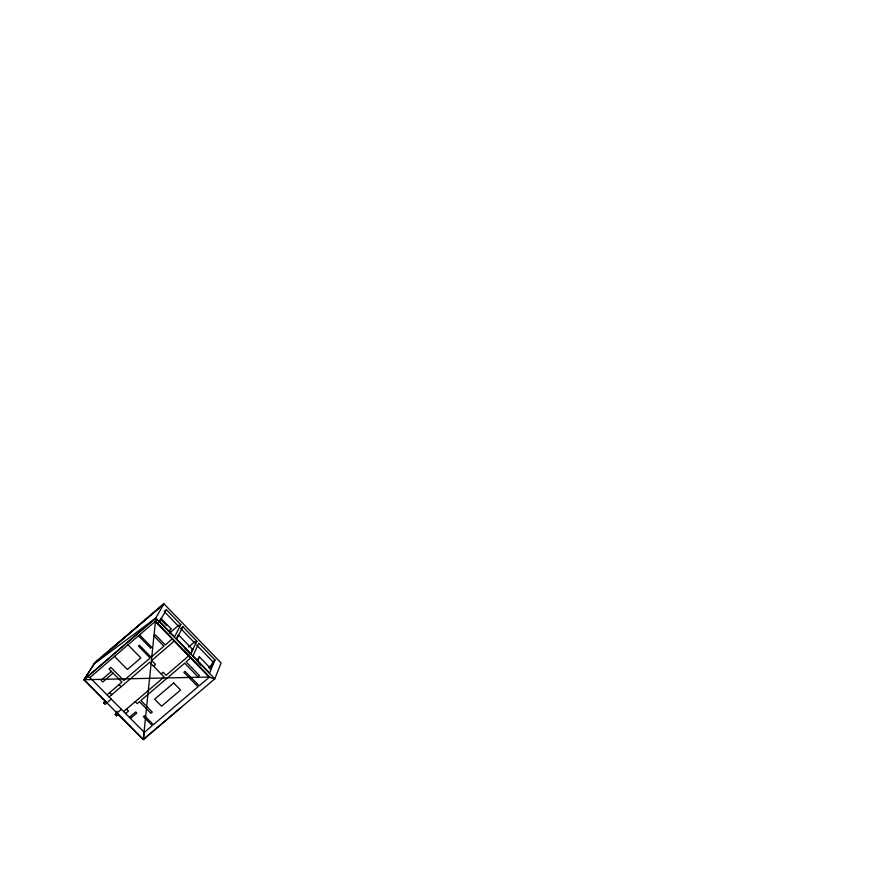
<?xml version="1.0" encoding="UTF-8"?>
<svg xmlns="http://www.w3.org/2000/svg" width="881" height="881" viewBox="0 0 881 881"><rect width="100%" height="100%" fill="white"/><g stroke="black" fill="none" stroke-linecap="round" stroke-linejoin="round"><path stroke-width="1.32" d="M106.953 702.851L83.948 679.725L95.302 662.105L163.921 603.815L155.783 618.044L214.788 678.855L209.271 677.258L155.408 621.215L209.535 677.026L199.161 685.836L185.043 671.344L183.887 672.335L198.005 686.817L153.382 724.678L144.484 715.691L143.383 716.627L152.281 725.614L144.308 732.375L143.284 739.544L83.948 679.725L94.201 663.833L163.921 603.815L221.098 662.986L214.788 678.855L143.284 739.544L117.041 712.993M214.997 659.957L209.623 672.996L192.994 655.86L198.798 643.196L214.997 659.957L212.872 661.763L209.92 668.899M197.146 660.166L199.392 656.819L210.977 668.778M197.322 661.466L199.392 656.819M190.814 657.722L186.144 661.917L199.381 675.54L197.928 676.773L184.68 663.173L140.872 700.505L152.27 712.046L150.871 713.236L139.473 701.705L137.183 703.655L135.222 701.672M185.01 648.823L190.406 654.385L192.675 649.517L178.414 634.816L176.607 638.373M190.406 654.385L196.892 641.225L182.863 626.721L180.737 628.549L194.767 643.042L196.892 641.225M188.864 655.706L166.168 675.275L163.194 672.247L161.168 673.965M182.863 626.721L176.641 639.011L191.045 653.845M174.46 640.883L151.73 660.53L155.53 664.406L153.503 666.135M180.825 624.618L174.559 636.853L159.692 621.546L166.355 609.652L180.825 624.618L178.7 626.435L164.218 611.48L165.639 610.258M172.368 638.725L165.276 645.002L155.463 634.926L154.098 636.093L163.91 646.169L151.058 657.16L139.374 645.211L138.416 646.037L150.111 657.986L123.825 680.484L110.863 667.358L108.969 668.987L121.93 682.103L107.042 694.856M169.372 631.831L171.002 628.748L160.948 618.374M117.008 711.242L115.202 714.557L116.479 715.846L117.746 713.5M159.252 621.402L160.386 619.387M155.133 621.446L209.535 677.026L83.948 679.725L155.783 618.044L143.284 739.544L180.792 707.685M111.292 699.14L105.114 704.426L103.694 702.994L105.015 700.703M163.866 603.903L94.201 663.833L155.783 618.044L83.948 679.725M87.538 676.729L89.873 677.566L157.303 619.607M158.679 622.415L159.692 621.546M111.38 671.432L101.007 680.341L102.692 682.037L113.065 673.139M170.352 629.309L171.002 628.748M169.427 633.186L178.777 625.169M109.145 696.97L149.704 662.259L164.141 677.004L123.626 711.551M103.694 702.994L105.533 701.419M188.556 647.006L194.767 641.698M115.202 714.557L121.38 709.293M191.618 650.409L192.675 649.517M116.479 715.846L118.318 714.271M125.598 713.533L128.505 711.055L126.534 709.073M129.386 717.354L135.707 711.958L136.797 713.07L130.476 718.456M208.489 667.633L212.64 664.076M89.873 677.566L144.308 732.375M109.673 692.598L111.777 694.724M119.045 684.581L121.138 686.706M114.497 656.4L127.382 669.483L140.839 657.942L127.965 644.815M138.504 635.763L150.695 648.24L151.752 647.326L139.572 634.849M198.225 662.391L200.923 665.177M196.672 645.013L212.872 661.763M161.212 619.883L166.696 625.532M173.667 682.984L154.66 699.162L161.575 706.188L180.572 690.043L173.667 682.984"/></g></svg>
